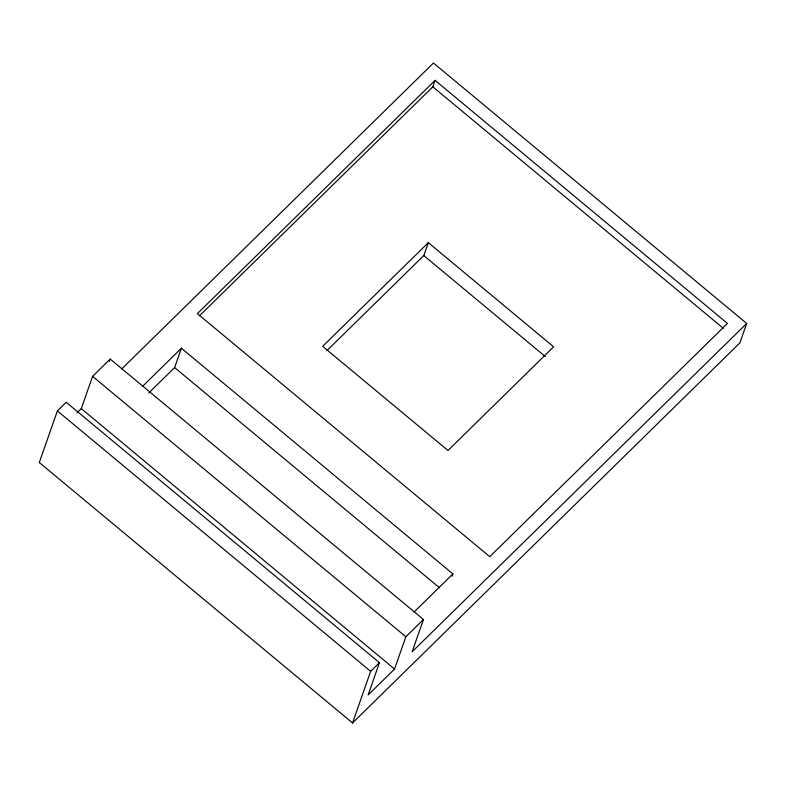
<?xml version="1.0" encoding="UTF-8"?>
<svg xmlns="http://www.w3.org/2000/svg" width="786" height="786" viewBox="0 0 786 786"><rect width="100%" height="100%" fill="white"/><g stroke="black" fill="none" stroke-linecap="round" stroke-linejoin="round"><path stroke-width="1.18" d="M77.038 412.797L81.292 408.612L92.591 376.347L110.207 359.064L423.458 619.496L405.851 636.768L394.552 669.043L368.143 694.962L379.442 662.686L66.181 402.265L57.378 410.901L39.3 462.532L352.55 722.963L739.921 342.824L746.7 323.468L433.45 63.037L121.673 368.988M109.392 361.373L110.207 359.064M148.741 392.99L174.63 367.583L181.409 348.218L452.903 573.927L452.097 576.207M199.487 315.785L432.821 86.814L435.08 80.359L727.453 323.429L489.757 556.685L197.384 313.624L435.08 80.359M326.888 350.664L423.801 255.558L428.321 242.658L553.619 346.822L447.981 450.496L322.673 346.331L428.321 242.658M352.55 722.963L370.638 671.332L379.442 662.686M423.458 619.496L412.159 651.761L746.7 323.468M142.571 386.339L181.409 348.218M414.055 612.039L452.903 573.927M432.821 86.814L723.307 328.312M423.801 255.558L545.337 356.598M174.63 367.583L439.521 587.8M92.591 376.347L405.851 636.768M81.292 408.612L394.552 669.043M57.378 410.901L370.638 671.332"/></g></svg>
